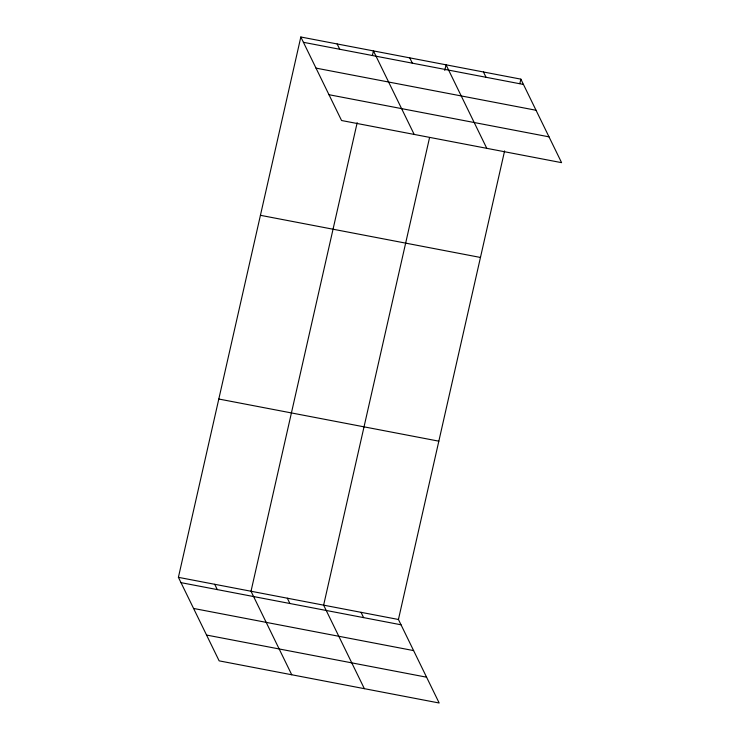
<?xml version="1.0" encoding="UTF-8"?>
<svg xmlns="http://www.w3.org/2000/svg" width="740" height="740" viewBox="0 0 740 740"><rect width="100%" height="100%" fill="white"/><g stroke="black" fill="none" stroke-linecap="round" stroke-linejoin="round"><path stroke-width="1.11" d="M504.597 150.914L398.435 619.482L439.171 703L219.142 660.857L178.405 577.339L300.829 37L520.858 79.143L561.595 162.661L341.565 120.518L300.829 37M357.18 122.683L251.017 591.251L291.745 674.769M372.424 55.389L373.441 50.903L414.178 134.421M429.533 137.705L323.63 605.154L364.358 688.672M444.777 70.42L446.054 64.815L486.781 148.333M519.841 83.629L520.858 79.143M303.418 42.31L523.448 84.443M316.008 68.117L536.038 110.26M328.976 94.711L549.006 136.845M260.434 215.312L480.464 257.455M218.809 399.026L438.839 441.17M178.405 577.339L398.435 619.482M180.995 582.648L401.025 624.791M193.584 608.456L413.614 650.599M206.553 635.049L426.582 677.193M483.451 71.974L486.041 77.284M409.747 57.859L412.337 63.168M337.135 43.956L339.725 49.256M361.028 612.322L363.618 617.623M287.324 598.207L289.904 603.507M214.711 584.295L217.301 589.604"/></g></svg>
